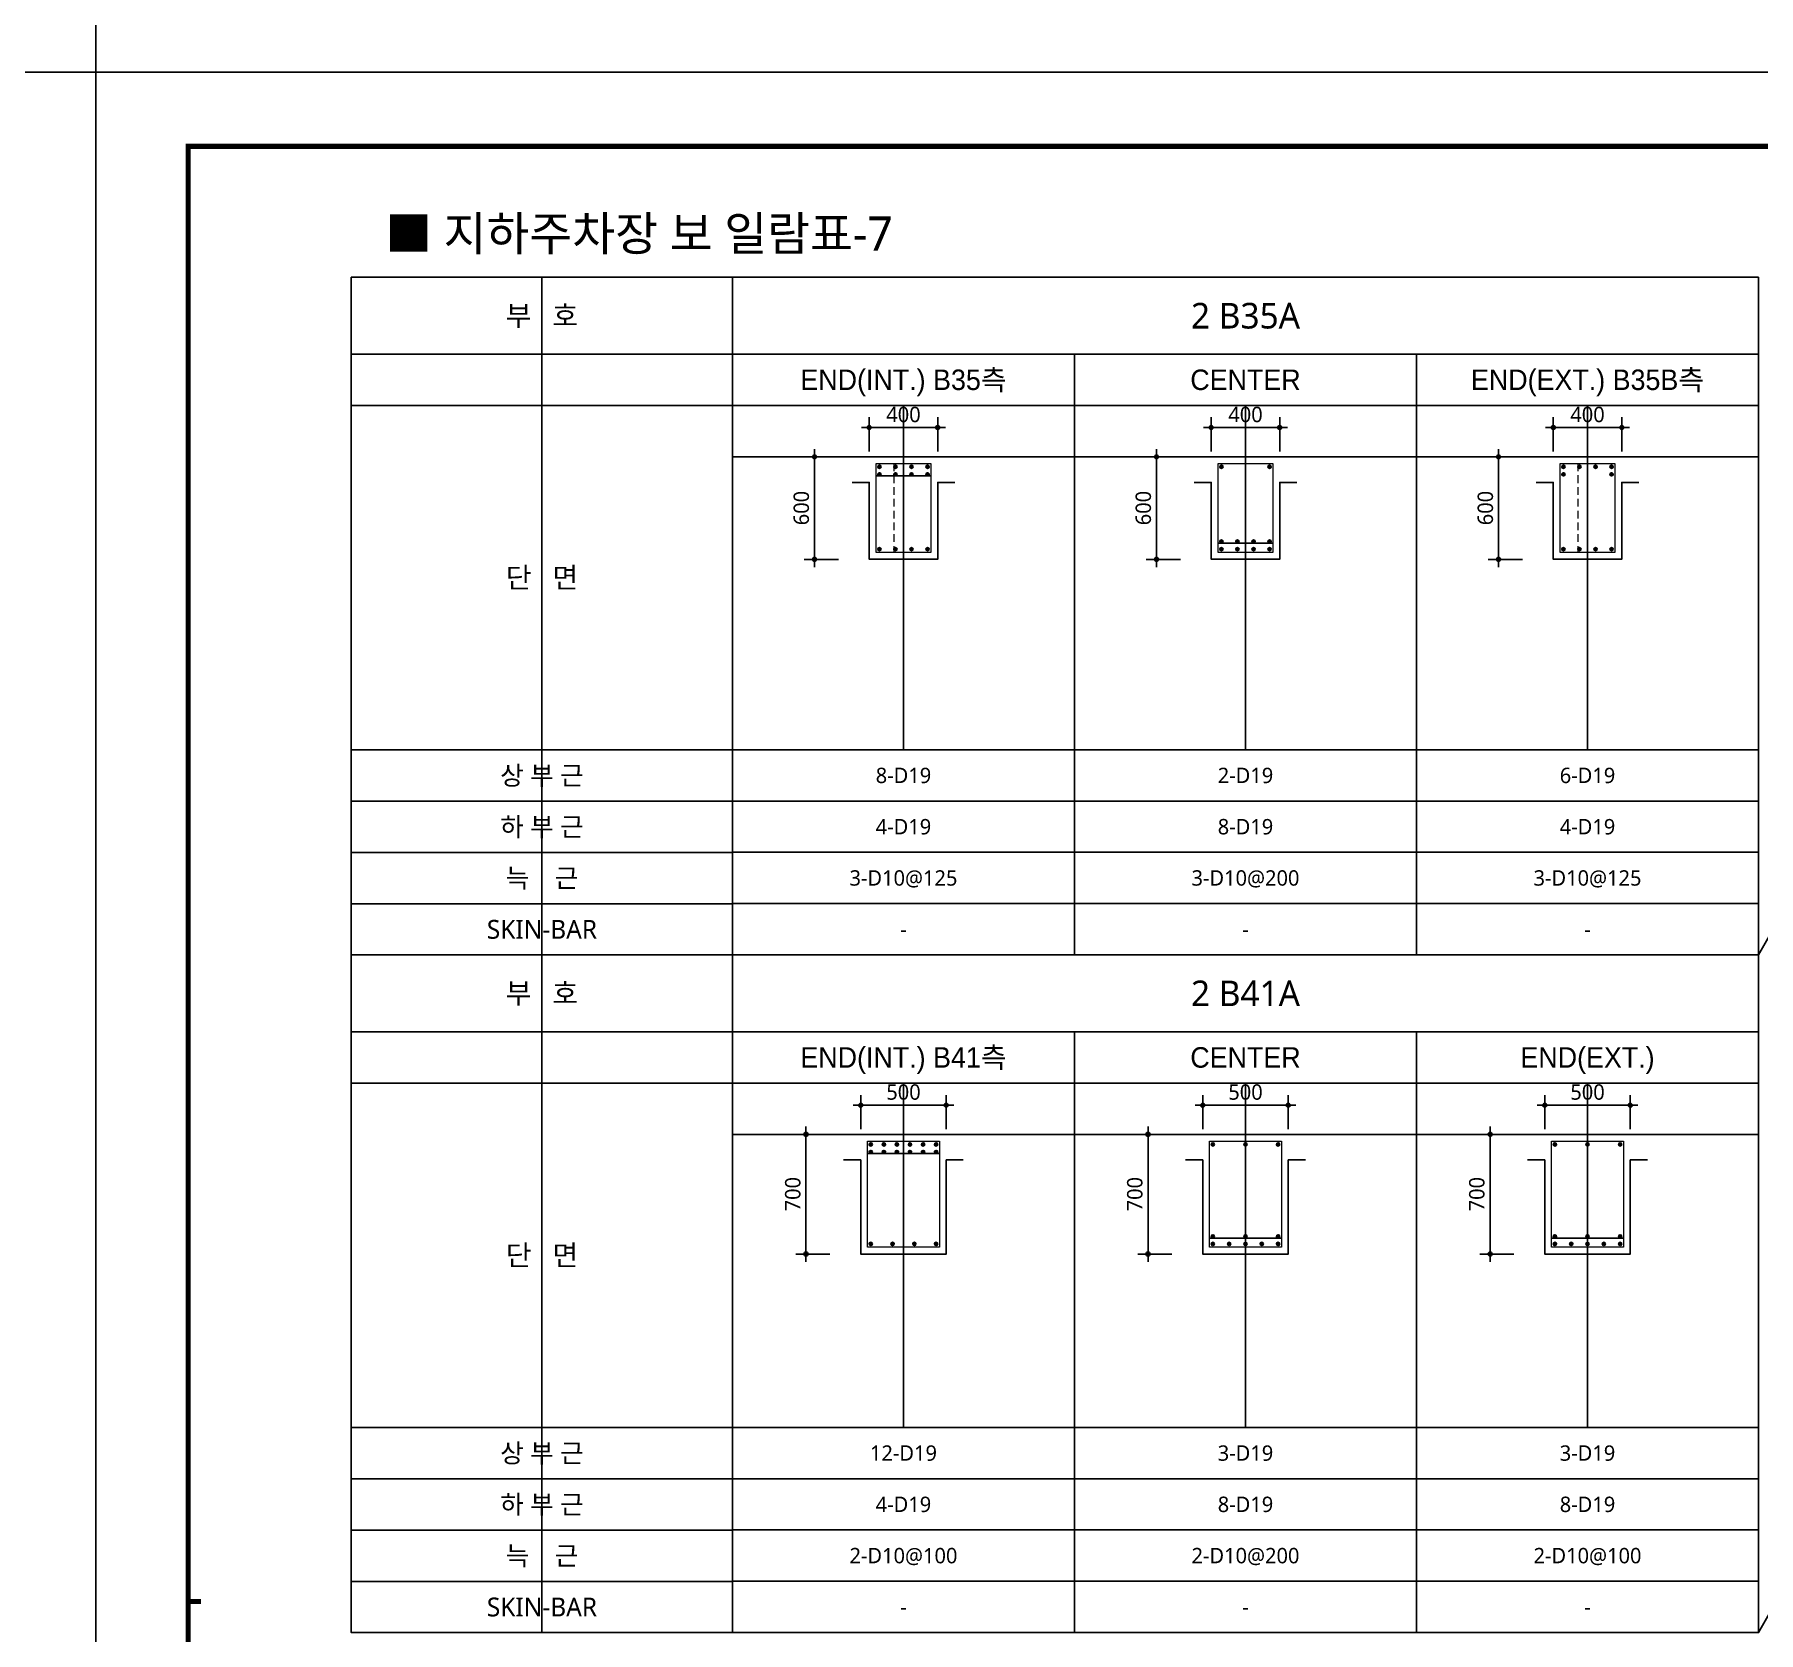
# Model space of a CAD drawing. Header units: millimetres. Extents: x 0 to 252030, y -124740 to 196020.
# Drawn here: x 50072 to 60153, y 133430 to 142780 of the extents above; entities that cross this region are included whole.
import ezdxf
from ezdxf.enums import TextEntityAlignment as Align

# ---------------------------------------------------------------- set-up
doc = ezdxf.new("R2010")
doc.units = ezdxf.units.MM
doc.header["$LTSCALE"] = 30
doc.linetypes.add('HID', pattern=[2.3, 1.5, -0.8])
doc.layers.get('DEFPOINTS').update_dxf_attribs({"color": 142})
for name, color, linetype in [('0-SEC1', 3, 'Continuous'), ('CON', 2, 'Continuous'), ('DIM', 7, 'Continuous'), ('ETC', 7, 'Continuous'), ('S-철근', 3, 'Continuous'), ('SHEET', 7, 'Continuous'), ('TEXT', 6, 'Continuous'), ('TXT', 3, 'Continuous'), ('XR-FORM_(도룡동)$0$Sheet', 7, 'Continuous')]:
    doc.layers.add(name, color=color, linetype=linetype)
doc.layers.add('Stirrup', color=1, linetype='Continuous', lineweight=0)
doc.layers.add('TieBar', color=7, linetype='HID', lineweight=0)
doc.styles.get("Standard").update_dxf_attribs({"font": 'malgun.ttf'})
doc.styles.add('돋움', font='Dotum.ttf')
doc.styles.add('맑은 고딕', font='malgun.ttf')
doc.dimstyles.new('30NDIM', dxfattribs={"dimscale": 50, "dimtxt": 3, "dimasz": 1.5, "dimexe": 2, "dimexo": 6, "dimgap": 1, "dimtad": 1, "dimdec": 0, "dimrnd": 0.25, "dimzin": 0, "dimdsep": 46, "dimtxsty": 'Standard', "dimblk": 'Z_DOT', "dimcen": 5, "dimclrd": 256, "dimclre": 256, "dimclrt": 3, "dimadec": 0, "dimazin": 0, "dimtm": 1e-09, "dimtfac": 1, "dimtdec": 0, "dimtix": 1, "dimtmove": 2, "dimatfit": 1, "dimldrblk": 'Z_DOT', "dimfxl": 1, "dimtolj": 1, "dimtzin": 0, "dimarcsym": 0})

# ---------------------------------------------------------------- blocks, each defined once
blk = doc.blocks.new('XR-FORM_(도룡동)$0$S')
at = {"layer": 'XR-FORM_(도룡동)$0$Sheet', "const_width": 100}
blk.add_lwpolyline([(1850, 57950), (82250, 57950), (82250, 1200), (1850, 1200)], close=True, dxfattribs=at)
at = {"layer": 'XR-FORM_(도룡동)$0$Sheet', "linetype": 'Continuous', "const_width": 100}
blk.add_lwpolyline([(2100, 29575), (1850, 29575)], dxfattribs=at)
blk = doc.blocks.new('XR-FORM_(도룡동)', base_point=(101.33, -56114.51))
at = {"layer": 'DEFPOINTS'}
blk.add_lwpolyline([(0, 0), (420, 0), (420, 297), (0, 297)], close=True, dxfattribs=at)
at = {"xscale": 0.005, "yscale": 0.005, "zscale": 0.005}
blk.add_blockref('XR-FORM_(도룡동)$0$S', (-0.25, 0), dxfattribs=at)
blk = doc.blocks.new('*U160')
at = {"layer": 'DEFPOINTS'}
for p, q in [((-1114, 5286), (-1114, 1321)), ((-2229, 4536), (0, 4536))]:
    blk.add_line(p, q, dxfattribs=at)
at = {"layer": 'SHEET'}
blk.add_line((-2229, 4836), (0, 4836), dxfattribs=at)
at = {"layer": 'SHEET', "color": 6}
for p, q in [((-2229, 2521), (0, 2521)), ((-2229, 2221), (0, 2221)), ((-2229, 1921), (0, 1921)), ((-2229, 1621), (0, 1621))]:
    blk.add_line(p, q, dxfattribs=at)
at = {"layer": 'SHEET'}
blk.add_lwpolyline([(0, 5286), (-2229, 5286), (-2229, 1321), (0, 1321)], close=True, dxfattribs=at)
at = {"layer": 'TXT', "style": '맑은 고딕'}
for s, height, p in [('부   호', 120, (-1114, 5061)), ('단   면', 120, (-1114, 3529)), ('상 부 근', 110, (-1114, 2371)), ('하 부 근', 110, (-1114, 2071)), ('늑    근', 110, (-1114, 1771)), ('SKIN-BAR', 110, (-1114, 1471))]:
    blk.add_text(s, height=height, dxfattribs=at).set_placement(p, align=Align.MIDDLE_CENTER)
blk = doc.blocks.new('4등분')
at = {"layer": 'DEFPOINTS'}
for p, q in [((1000, 3214), (1000, 1200)), ((3000, 3214), (3000, 1200)), ((5000, 3214), (5000, 1200)), ((0, 2914), (6000, 2914))]:
    blk.add_line(p, q, dxfattribs=at)
at = {"layer": 'SHEET'}
blk.add_line((0, 3514), (6000, 3514), dxfattribs=at)
at = {"layer": 'SHEET', "color": 6}
for p, q in [((2000, 3514), (2000, 0)), ((4000, 3514), (4000, 0)), ((0, 3214), (6000, 3214)), ((0, 1200), (6000, 1200)), ((0, 900), (6000, 900)), ((0, 600), (6000, 600)), ((0, 300), (6000, 300))]:
    blk.add_line(p, q, dxfattribs=at)
at = {"layer": 'SHEET'}
blk.add_lwpolyline([(6000, 3964), (0, 3964), (0, 0), (6000, 0)], close=True, dxfattribs=at)
blk = doc.blocks.new('Z_DOT')
at = {"layer": 'DIM', "color": 0}
for p, q in [((-1, 0), (1, 0)), ((0, -1), (0, 1))]:
    blk.add_line(p, q, dxfattribs=at)
for radius in [0.25, 0.125]:
    blk.add_circle((0, 0), radius, dxfattribs=at)
blk = doc.blocks.new('*D1077')
at = {"layer": 'DEFPOINTS', "color": 0, "transparency": 16777216}
for p in [(57353, 140480), (56953, 140159), (57353, 140159)]:
    blk.add_point(p, dxfattribs=at)
at = {"layer": 'DIM', "lineweight": -2, "transparency": 16777216}
for p, q in [((56953, 140339), (56953, 140540)), ((57353, 140339), (57353, 140540)), ((56998, 140480), (57308, 140480))]:
    blk.add_line(p, q, dxfattribs=at)
at = {"layer": 'DIM', "lineweight": -2, "transparency": 16777216, "xscale": 45, "yscale": 45, "zscale": 45, "rotation": 180}
blk.add_blockref('Z_DOT', (56953, 140480), dxfattribs=at)
at = {"layer": 'DIM', "lineweight": -2, "transparency": 16777216, "xscale": 45, "yscale": 45, "zscale": 45}
blk.add_blockref('Z_DOT', (57353, 140480), dxfattribs=at)
at = {"layer": 'DIM', "color": 3, "transparency": 16777216, "insert": (57153, 140556), "char_height": 90, "attachment_point": 5}
blk.add_mtext('\\A1;400', dxfattribs=at)
blk = doc.blocks.new('*D1078')
at = {"layer": 'DEFPOINTS', "color": 0, "transparency": 16777216}
for p in [(56633, 140309), (56953, 140309), (56953, 139709)]:
    blk.add_point(p, dxfattribs=at)
at = {"layer": 'DIM', "lineweight": -2, "transparency": 16777216}
for p, q in [((56773, 140309), (56573, 140309)), ((56633, 139754), (56633, 140264)), ((56773, 139709), (56573, 139709))]:
    blk.add_line(p, q, dxfattribs=at)
at = {"layer": 'DIM', "lineweight": -2, "transparency": 16777216, "xscale": 45, "yscale": 45, "zscale": 45}
for p, rotation in [((56633, 140309), 90), ((56633, 139709), 270)]:
    blk.add_blockref('Z_DOT', p, dxfattribs=dict(at, rotation=rotation))
at = {"layer": 'DIM', "color": 3, "transparency": 16777216, "insert": (56556, 140009), "char_height": 90, "attachment_point": 5, "rotation": 90}
blk.add_mtext('\\A1;600', dxfattribs=at)
blk = doc.blocks.new('*D1079')
at = {"layer": 'DEFPOINTS', "color": 0, "transparency": 16777216}
for p in [(55353, 140480), (54953, 140159), (55353, 140159)]:
    blk.add_point(p, dxfattribs=at)
at = {"layer": 'DIM', "lineweight": -2, "transparency": 16777216}
for p, q in [((54953, 140339), (54953, 140540)), ((55353, 140339), (55353, 140540)), ((54998, 140480), (55308, 140480))]:
    blk.add_line(p, q, dxfattribs=at)
at = {"layer": 'DIM', "lineweight": -2, "transparency": 16777216, "xscale": 45, "yscale": 45, "zscale": 45, "rotation": 180}
blk.add_blockref('Z_DOT', (54953, 140480), dxfattribs=at)
at = {"layer": 'DIM', "lineweight": -2, "transparency": 16777216, "xscale": 45, "yscale": 45, "zscale": 45}
blk.add_blockref('Z_DOT', (55353, 140480), dxfattribs=at)
at = {"layer": 'DIM', "color": 3, "transparency": 16777216, "insert": (55153, 140556), "char_height": 90, "attachment_point": 5}
blk.add_mtext('\\A1;400', dxfattribs=at)
blk = doc.blocks.new('*D1080')
at = {"layer": 'DEFPOINTS', "color": 0, "transparency": 16777216}
for p in [(54633, 140309), (54953, 140309), (54953, 139709)]:
    blk.add_point(p, dxfattribs=at)
at = {"layer": 'DIM', "lineweight": -2, "transparency": 16777216}
for p, q in [((54773, 140309), (54573, 140309)), ((54633, 139754), (54633, 140264)), ((54773, 139709), (54573, 139709))]:
    blk.add_line(p, q, dxfattribs=at)
at = {"layer": 'DIM', "lineweight": -2, "transparency": 16777216, "xscale": 45, "yscale": 45, "zscale": 45}
for p, rotation in [((54633, 140309), 90), ((54633, 139709), 270)]:
    blk.add_blockref('Z_DOT', p, dxfattribs=dict(at, rotation=rotation))
at = {"layer": 'DIM', "color": 3, "transparency": 16777216, "insert": (54556, 140009), "char_height": 90, "attachment_point": 5, "rotation": 90}
blk.add_mtext('\\A1;600', dxfattribs=at)
blk = doc.blocks.new('*D1081')
at = {"layer": 'DEFPOINTS', "color": 0, "transparency": 16777216}
for p in [(59353, 140480), (58953, 140159), (59353, 140159)]:
    blk.add_point(p, dxfattribs=at)
at = {"layer": 'DIM', "lineweight": -2, "transparency": 16777216}
for p, q in [((58953, 140339), (58953, 140540)), ((59353, 140339), (59353, 140540)), ((58998, 140480), (59308, 140480))]:
    blk.add_line(p, q, dxfattribs=at)
at = {"layer": 'DIM', "lineweight": -2, "transparency": 16777216, "xscale": 45, "yscale": 45, "zscale": 45, "rotation": 180}
blk.add_blockref('Z_DOT', (58953, 140480), dxfattribs=at)
at = {"layer": 'DIM', "lineweight": -2, "transparency": 16777216, "xscale": 45, "yscale": 45, "zscale": 45}
blk.add_blockref('Z_DOT', (59353, 140480), dxfattribs=at)
at = {"layer": 'DIM', "color": 3, "transparency": 16777216, "insert": (59153, 140556), "char_height": 90, "attachment_point": 5}
blk.add_mtext('\\A1;400', dxfattribs=at)
blk = doc.blocks.new('*D1082')
at = {"layer": 'DEFPOINTS', "color": 0, "transparency": 16777216}
for p in [(58633, 140309), (58953, 140309), (58953, 139709)]:
    blk.add_point(p, dxfattribs=at)
at = {"layer": 'DIM', "lineweight": -2, "transparency": 16777216}
for p, q in [((58773, 140309), (58573, 140309)), ((58633, 139754), (58633, 140264)), ((58773, 139709), (58573, 139709))]:
    blk.add_line(p, q, dxfattribs=at)
at = {"layer": 'DIM', "lineweight": -2, "transparency": 16777216, "xscale": 45, "yscale": 45, "zscale": 45}
for p, rotation in [((58633, 140309), 90), ((58633, 139709), 270)]:
    blk.add_blockref('Z_DOT', p, dxfattribs=dict(at, rotation=rotation))
at = {"layer": 'DIM', "color": 3, "transparency": 16777216, "insert": (58556, 140009), "char_height": 90, "attachment_point": 5, "rotation": 90}
blk.add_mtext('\\A1;600', dxfattribs=at)
blk = doc.blocks.new('*D1085')
at = {"layer": 'DEFPOINTS', "color": 0, "transparency": 16777216}
for p in [(55403, 136515), (54903, 136195), (55403, 136195)]:
    blk.add_point(p, dxfattribs=at)
at = {"layer": 'DIM', "lineweight": -2, "transparency": 16777216}
for p, q in [((54903, 136375), (54903, 136575)), ((54948, 136515), (55358, 136515)), ((55403, 136375), (55403, 136575))]:
    blk.add_line(p, q, dxfattribs=at)
at = {"layer": 'DIM', "lineweight": -2, "transparency": 16777216, "xscale": 45, "yscale": 45, "zscale": 45, "rotation": 180}
blk.add_blockref('Z_DOT', (54903, 136515), dxfattribs=at)
at = {"layer": 'DIM', "lineweight": -2, "transparency": 16777216, "xscale": 45, "yscale": 45, "zscale": 45}
blk.add_blockref('Z_DOT', (55403, 136515), dxfattribs=at)
at = {"layer": 'DIM', "color": 3, "transparency": 16777216, "insert": (55153, 136592), "char_height": 90, "attachment_point": 5}
blk.add_mtext('\\A1;500', dxfattribs=at)
blk = doc.blocks.new('*D1086')
at = {"layer": 'DEFPOINTS', "color": 0, "transparency": 16777216}
for p in [(54583, 136345), (54903, 136345), (54903, 135645)]:
    blk.add_point(p, dxfattribs=at)
at = {"layer": 'DIM', "lineweight": -2, "transparency": 16777216}
for p, q in [((54723, 136345), (54523, 136345)), ((54583, 135690), (54583, 136300)), ((54723, 135645), (54523, 135645))]:
    blk.add_line(p, q, dxfattribs=at)
at = {"layer": 'DIM', "lineweight": -2, "transparency": 16777216, "xscale": 45, "yscale": 45, "zscale": 45}
for p, rotation in [((54583, 136345), 90), ((54583, 135645), 270)]:
    blk.add_blockref('Z_DOT', p, dxfattribs=dict(at, rotation=rotation))
at = {"layer": 'DIM', "color": 3, "transparency": 16777216, "insert": (54506, 135995), "char_height": 90, "attachment_point": 5, "rotation": 90}
blk.add_mtext('\\A1;700', dxfattribs=at)
blk = doc.blocks.new('*D1087')
at = {"layer": 'DEFPOINTS', "color": 0, "transparency": 16777216}
for p in [(57403, 136515), (56903, 136195), (57403, 136195)]:
    blk.add_point(p, dxfattribs=at)
at = {"layer": 'DIM', "lineweight": -2, "transparency": 16777216}
for p, q in [((56903, 136375), (56903, 136575)), ((56948, 136515), (57358, 136515)), ((57403, 136375), (57403, 136575))]:
    blk.add_line(p, q, dxfattribs=at)
at = {"layer": 'DIM', "lineweight": -2, "transparency": 16777216, "xscale": 45, "yscale": 45, "zscale": 45, "rotation": 180}
blk.add_blockref('Z_DOT', (56903, 136515), dxfattribs=at)
at = {"layer": 'DIM', "lineweight": -2, "transparency": 16777216, "xscale": 45, "yscale": 45, "zscale": 45}
blk.add_blockref('Z_DOT', (57403, 136515), dxfattribs=at)
at = {"layer": 'DIM', "color": 3, "transparency": 16777216, "insert": (57153, 136592), "char_height": 90, "attachment_point": 5}
blk.add_mtext('\\A1;500', dxfattribs=at)
blk = doc.blocks.new('*D1088')
at = {"layer": 'DEFPOINTS', "color": 0, "transparency": 16777216}
for p in [(56583, 136345), (56903, 136345), (56903, 135645)]:
    blk.add_point(p, dxfattribs=at)
at = {"layer": 'DIM', "lineweight": -2, "transparency": 16777216}
for p, q in [((56723, 136345), (56523, 136345)), ((56583, 135690), (56583, 136300)), ((56723, 135645), (56523, 135645))]:
    blk.add_line(p, q, dxfattribs=at)
at = {"layer": 'DIM', "lineweight": -2, "transparency": 16777216, "xscale": 45, "yscale": 45, "zscale": 45}
for p, rotation in [((56583, 136345), 90), ((56583, 135645), 270)]:
    blk.add_blockref('Z_DOT', p, dxfattribs=dict(at, rotation=rotation))
at = {"layer": 'DIM', "color": 3, "transparency": 16777216, "insert": (56506, 135995), "char_height": 90, "attachment_point": 5, "rotation": 90}
blk.add_mtext('\\A1;700', dxfattribs=at)
blk = doc.blocks.new('*D1089')
at = {"layer": 'DEFPOINTS', "color": 0, "transparency": 16777216}
for p in [(59403, 136515), (58903, 136195), (59403, 136195)]:
    blk.add_point(p, dxfattribs=at)
at = {"layer": 'DIM', "lineweight": -2, "transparency": 16777216}
for p, q in [((58903, 136375), (58903, 136575)), ((58948, 136515), (59358, 136515)), ((59403, 136375), (59403, 136575))]:
    blk.add_line(p, q, dxfattribs=at)
at = {"layer": 'DIM', "lineweight": -2, "transparency": 16777216, "xscale": 45, "yscale": 45, "zscale": 45, "rotation": 180}
blk.add_blockref('Z_DOT', (58903, 136515), dxfattribs=at)
at = {"layer": 'DIM', "lineweight": -2, "transparency": 16777216, "xscale": 45, "yscale": 45, "zscale": 45}
blk.add_blockref('Z_DOT', (59403, 136515), dxfattribs=at)
at = {"layer": 'DIM', "color": 3, "transparency": 16777216, "insert": (59153, 136592), "char_height": 90, "attachment_point": 5}
blk.add_mtext('\\A1;500', dxfattribs=at)
blk = doc.blocks.new('*D1090')
at = {"layer": 'DEFPOINTS', "color": 0, "transparency": 16777216}
for p in [(58583, 136345), (58903, 136345), (58903, 135645)]:
    blk.add_point(p, dxfattribs=at)
at = {"layer": 'DIM', "lineweight": -2, "transparency": 16777216}
for p, q in [((58723, 136345), (58523, 136345)), ((58583, 135690), (58583, 136300)), ((58723, 135645), (58523, 135645))]:
    blk.add_line(p, q, dxfattribs=at)
at = {"layer": 'DIM', "lineweight": -2, "transparency": 16777216, "xscale": 45, "yscale": 45, "zscale": 45}
for p, rotation in [((58583, 136345), 90), ((58583, 135645), 270)]:
    blk.add_blockref('Z_DOT', p, dxfattribs=dict(at, rotation=rotation))
at = {"layer": 'DIM', "color": 3, "transparency": 16777216, "insert": (58506, 135995), "char_height": 90, "attachment_point": 5, "rotation": 90}
blk.add_mtext('\\A1;700', dxfattribs=at)

msp = doc.modelspace()

# ---------------------------------------------------------------- hatches: boundary and pattern name
at = {"layer": 'S-철근'}
h = msp.add_hatch(color=256, dxfattribs=at)
edge = h.paths.add_edge_path()
edge.add_arc((55012.08013, 140250.41992), 9.55, 0, 180)
edge.add_arc((55012.08013, 140250.41992), 9.55, 180, 360)
h = msp.add_hatch(color=256, dxfattribs=at)
edge = h.paths.add_edge_path()
edge.add_arc((55106.0268, 140250.41992), 9.55, 0, 180)
edge.add_arc((55106.0268, 140250.41992), 9.55, 180, 360)
h = msp.add_hatch(color=256, dxfattribs=at)
edge = h.paths.add_edge_path()
edge.add_arc((55199.97347, 140250.41992), 9.55, 0, 180)
edge.add_arc((55199.97347, 140250.41992), 9.55, 180, 360)
h = msp.add_hatch(color=256, dxfattribs=at)
edge = h.paths.add_edge_path()
edge.add_arc((55293.92013, 140250.41992), 9.55, 0, 180)
edge.add_arc((55293.92013, 140250.41992), 9.55, 180, 360)
h = msp.add_hatch(color=256, dxfattribs=at)
edge = h.paths.add_edge_path()
edge.add_arc((57012.08013, 140250.41992), 9.55, 0, 180)
edge.add_arc((57012.08013, 140250.41992), 9.55, 180, 360)
h = msp.add_hatch(color=256, dxfattribs=at)
edge = h.paths.add_edge_path()
edge.add_arc((57293.92013, 140250.41992), 9.55, 0, 180)
edge.add_arc((57293.92013, 140250.41992), 9.55, 180, 360)
h = msp.add_hatch(color=256, dxfattribs=at)
edge = h.paths.add_edge_path()
edge.add_arc((59012.08013, 140250.41992), 9.55, 0, 180)
edge.add_arc((59012.08013, 140250.41992), 9.55, 180, 360)
h = msp.add_hatch(color=256, dxfattribs=at)
edge = h.paths.add_edge_path()
edge.add_arc((59106.0268, 140250.41992), 9.55, 0, 180)
edge.add_arc((59106.0268, 140250.41992), 9.55, 180, 360)
h = msp.add_hatch(color=256, dxfattribs=at)
edge = h.paths.add_edge_path()
edge.add_arc((59199.97347, 140250.41992), 9.55, 0, 180)
edge.add_arc((59199.97347, 140250.41992), 9.55, 180, 360)
h = msp.add_hatch(color=256, dxfattribs=at)
edge = h.paths.add_edge_path()
edge.add_arc((59293.92013, 140250.41992), 9.55, 0, 180)
edge.add_arc((59293.92013, 140250.41992), 9.55, 180, 360)
h = msp.add_hatch(color=256, dxfattribs=at)
edge = h.paths.add_edge_path()
edge.add_arc((55012.08013, 140206.31992), 9.55, 0, 180)
edge.add_arc((55012.08013, 140206.31992), 9.55, 180, 360)
h = msp.add_hatch(color=256, dxfattribs=at)
edge = h.paths.add_edge_path()
edge.add_arc((55106.0268, 140206.31992), 9.55, 0, 180)
edge.add_arc((55106.0268, 140206.31992), 9.55, 180, 360)
h = msp.add_hatch(color=256, dxfattribs=at)
edge = h.paths.add_edge_path()
edge.add_arc((55199.97347, 140206.31992), 9.55, 0, 180)
edge.add_arc((55199.97347, 140206.31992), 9.55, 180, 360)
h = msp.add_hatch(color=256, dxfattribs=at)
edge = h.paths.add_edge_path()
edge.add_arc((55293.92013, 140206.31992), 9.55, 0, 180)
edge.add_arc((55293.92013, 140206.31992), 9.55, 180, 360)
h = msp.add_hatch(color=256, dxfattribs=at)
edge = h.paths.add_edge_path()
edge.add_arc((59012.08013, 140206.31992), 9.55, 0, 180)
edge.add_arc((59012.08013, 140206.31992), 9.55, 180, 360)
h = msp.add_hatch(color=256, dxfattribs=at)
edge = h.paths.add_edge_path()
edge.add_arc((59293.92013, 140206.31992), 9.55, 0, 180)
edge.add_arc((59293.92013, 140206.31992), 9.55, 180, 360)
h = msp.add_hatch(color=256, dxfattribs=at)
edge = h.paths.add_edge_path()
edge.add_arc((55012.08013, 139768.57992), 9.55, 0, 180)
edge.add_arc((55012.08013, 139768.57992), 9.55, 180, 360)
h = msp.add_hatch(color=256, dxfattribs=at)
edge = h.paths.add_edge_path()
edge.add_arc((55106.0268, 139768.57992), 9.55, 0, 180)
edge.add_arc((55106.0268, 139768.57992), 9.55, 180, 360)
h = msp.add_hatch(color=256, dxfattribs=at)
edge = h.paths.add_edge_path()
edge.add_arc((55199.97347, 139768.57992), 9.55, 0, 180)
edge.add_arc((55199.97347, 139768.57992), 9.55, 180, 360)
h = msp.add_hatch(color=256, dxfattribs=at)
edge = h.paths.add_edge_path()
edge.add_arc((55293.92013, 139768.57992), 9.55, 0, 180)
edge.add_arc((55293.92013, 139768.57992), 9.55, 180, 360)
h = msp.add_hatch(color=256, dxfattribs=at)
edge = h.paths.add_edge_path()
edge.add_arc((57012.08013, 139812.67992), 9.55, 0, 180)
edge.add_arc((57012.08013, 139812.67992), 9.55, 180, 360)
h = msp.add_hatch(color=256, dxfattribs=at)
edge = h.paths.add_edge_path()
edge.add_arc((57012.08013, 139768.57992), 9.55, 0, 180)
edge.add_arc((57012.08013, 139768.57992), 9.55, 180, 360)
h = msp.add_hatch(color=256, dxfattribs=at)
edge = h.paths.add_edge_path()
edge.add_arc((57106.0268, 139812.67992), 9.55, 0, 180)
edge.add_arc((57106.0268, 139812.67992), 9.55, 180, 360)
h = msp.add_hatch(color=256, dxfattribs=at)
edge = h.paths.add_edge_path()
edge.add_arc((57106.0268, 139768.57992), 9.55, 0, 180)
edge.add_arc((57106.0268, 139768.57992), 9.55, 180, 360)
h = msp.add_hatch(color=256, dxfattribs=at)
edge = h.paths.add_edge_path()
edge.add_arc((57199.97347, 139812.67992), 9.55, 0, 180)
edge.add_arc((57199.97347, 139812.67992), 9.55, 180, 360)
h = msp.add_hatch(color=256, dxfattribs=at)
edge = h.paths.add_edge_path()
edge.add_arc((57199.97347, 139768.57992), 9.55, 0, 180)
edge.add_arc((57199.97347, 139768.57992), 9.55, 180, 360)
h = msp.add_hatch(color=256, dxfattribs=at)
edge = h.paths.add_edge_path()
edge.add_arc((57293.92013, 139812.67992), 9.55, 0, 180)
edge.add_arc((57293.92013, 139812.67992), 9.55, 180, 360)
h = msp.add_hatch(color=256, dxfattribs=at)
edge = h.paths.add_edge_path()
edge.add_arc((57293.92013, 139768.57992), 9.55, 0, 180)
edge.add_arc((57293.92013, 139768.57992), 9.55, 180, 360)
h = msp.add_hatch(color=256, dxfattribs=at)
edge = h.paths.add_edge_path()
edge.add_arc((59012.08013, 139768.57992), 9.55, 0, 180)
edge.add_arc((59012.08013, 139768.57992), 9.55, 180, 360)
h = msp.add_hatch(color=256, dxfattribs=at)
edge = h.paths.add_edge_path()
edge.add_arc((59106.0268, 139768.57992), 9.55, 0, 180)
edge.add_arc((59106.0268, 139768.57992), 9.55, 180, 360)
h = msp.add_hatch(color=256, dxfattribs=at)
edge = h.paths.add_edge_path()
edge.add_arc((59199.97347, 139768.57992), 9.55, 0, 180)
edge.add_arc((59199.97347, 139768.57992), 9.55, 180, 360)
h = msp.add_hatch(color=256, dxfattribs=at)
edge = h.paths.add_edge_path()
edge.add_arc((59293.92013, 139768.57992), 9.55, 0, 180)
edge.add_arc((59293.92013, 139768.57992), 9.55, 180, 360)
h = msp.add_hatch(color=256, dxfattribs=at)
edge = h.paths.add_edge_path()
edge.add_arc((54962.08013, 136285.91992), 9.55, 0, 180)
edge.add_arc((54962.08013, 136285.91992), 9.55, 180, 360)
h = msp.add_hatch(color=256, dxfattribs=at)
edge = h.paths.add_edge_path()
edge.add_arc((54962.08013, 136241.81992), 9.55, 0, 180)
edge.add_arc((54962.08013, 136241.81992), 9.55, 180, 360)
h = msp.add_hatch(color=256, dxfattribs=at)
edge = h.paths.add_edge_path()
edge.add_arc((55038.44813, 136285.91992), 9.55, 0, 180)
edge.add_arc((55038.44813, 136285.91992), 9.55, 180, 360)
h = msp.add_hatch(color=256, dxfattribs=at)
edge = h.paths.add_edge_path()
edge.add_arc((55038.44813, 136241.81992), 9.55, 0, 180)
edge.add_arc((55038.44813, 136241.81992), 9.55, 180, 360)
h = msp.add_hatch(color=256, dxfattribs=at)
edge = h.paths.add_edge_path()
edge.add_arc((55114.81613, 136285.91992), 9.55, 0, 180)
edge.add_arc((55114.81613, 136285.91992), 9.55, 180, 360)
h = msp.add_hatch(color=256, dxfattribs=at)
edge = h.paths.add_edge_path()
edge.add_arc((55114.81613, 136241.81992), 9.55, 0, 180)
edge.add_arc((55114.81613, 136241.81992), 9.55, 180, 360)
h = msp.add_hatch(color=256, dxfattribs=at)
edge = h.paths.add_edge_path()
edge.add_arc((55191.18413, 136285.91992), 9.55, 0, 180)
edge.add_arc((55191.18413, 136285.91992), 9.55, 180, 360)
h = msp.add_hatch(color=256, dxfattribs=at)
edge = h.paths.add_edge_path()
edge.add_arc((55191.18413, 136241.81992), 9.55, 0, 180)
edge.add_arc((55191.18413, 136241.81992), 9.55, 180, 360)
h = msp.add_hatch(color=256, dxfattribs=at)
edge = h.paths.add_edge_path()
edge.add_arc((55267.55213, 136285.91992), 9.55, 0, 180)
edge.add_arc((55267.55213, 136285.91992), 9.55, 180, 360)
h = msp.add_hatch(color=256, dxfattribs=at)
edge = h.paths.add_edge_path()
edge.add_arc((55267.55213, 136241.81992), 9.55, 0, 180)
edge.add_arc((55267.55213, 136241.81992), 9.55, 180, 360)
h = msp.add_hatch(color=256, dxfattribs=at)
edge = h.paths.add_edge_path()
edge.add_arc((55343.92013, 136285.91992), 9.55, 0, 180)
edge.add_arc((55343.92013, 136285.91992), 9.55, 180, 360)
h = msp.add_hatch(color=256, dxfattribs=at)
edge = h.paths.add_edge_path()
edge.add_arc((55343.92013, 136241.81992), 9.55, 0, 180)
edge.add_arc((55343.92013, 136241.81992), 9.55, 180, 360)
h = msp.add_hatch(color=256, dxfattribs=at)
edge = h.paths.add_edge_path()
edge.add_arc((56962.08013, 136285.91992), 9.55, 0, 180)
edge.add_arc((56962.08013, 136285.91992), 9.55, 180, 360)
h = msp.add_hatch(color=256, dxfattribs=at)
edge = h.paths.add_edge_path()
edge.add_arc((57153.00013, 136285.91992), 9.55, 0, 180)
edge.add_arc((57153.00013, 136285.91992), 9.55, 180, 360)
h = msp.add_hatch(color=256, dxfattribs=at)
edge = h.paths.add_edge_path()
edge.add_arc((57343.92013, 136285.91992), 9.55, 0, 180)
edge.add_arc((57343.92013, 136285.91992), 9.55, 180, 360)
h = msp.add_hatch(color=256, dxfattribs=at)
edge = h.paths.add_edge_path()
edge.add_arc((58962.08013, 136285.91992), 9.55, 0, 180)
edge.add_arc((58962.08013, 136285.91992), 9.55, 180, 360)
h = msp.add_hatch(color=256, dxfattribs=at)
edge = h.paths.add_edge_path()
edge.add_arc((59153.00013, 136285.91992), 9.55, 0, 180)
edge.add_arc((59153.00013, 136285.91992), 9.55, 180, 360)
h = msp.add_hatch(color=256, dxfattribs=at)
edge = h.paths.add_edge_path()
edge.add_arc((59343.92013, 136285.91992), 9.55, 0, 180)
edge.add_arc((59343.92013, 136285.91992), 9.55, 180, 360)
h = msp.add_hatch(color=256, dxfattribs=at)
edge = h.paths.add_edge_path()
edge.add_arc((54962.08013, 135704.07992), 9.55, 0, 180)
edge.add_arc((54962.08013, 135704.07992), 9.55, 180, 360)
h = msp.add_hatch(color=256, dxfattribs=at)
edge = h.paths.add_edge_path()
edge.add_arc((55089.36013, 135704.07992), 9.55, 0, 180)
edge.add_arc((55089.36013, 135704.07992), 9.55, 180, 360)
h = msp.add_hatch(color=256, dxfattribs=at)
edge = h.paths.add_edge_path()
edge.add_arc((55216.64013, 135704.07992), 9.55, 0, 180)
edge.add_arc((55216.64013, 135704.07992), 9.55, 180, 360)
h = msp.add_hatch(color=256, dxfattribs=at)
edge = h.paths.add_edge_path()
edge.add_arc((55343.92013, 135704.07992), 9.55, 0, 180)
edge.add_arc((55343.92013, 135704.07992), 9.55, 180, 360)
h = msp.add_hatch(color=256, dxfattribs=at)
edge = h.paths.add_edge_path()
edge.add_arc((56962.08013, 135748.17992), 9.55, 0, 180)
edge.add_arc((56962.08013, 135748.17992), 9.55, 180, 360)
h = msp.add_hatch(color=256, dxfattribs=at)
edge = h.paths.add_edge_path()
edge.add_arc((56962.08013, 135704.07992), 9.55, 0, 180)
edge.add_arc((56962.08013, 135704.07992), 9.55, 180, 360)
h = msp.add_hatch(color=256, dxfattribs=at)
edge = h.paths.add_edge_path()
edge.add_arc((57057.54013, 135704.07992), 9.55, 0, 180)
edge.add_arc((57057.54013, 135704.07992), 9.55, 180, 360)
h = msp.add_hatch(color=256, dxfattribs=at)
edge = h.paths.add_edge_path()
edge.add_arc((57153.00013, 135748.17992), 9.55, 0, 180)
edge.add_arc((57153.00013, 135748.17992), 9.55, 180, 360)
h = msp.add_hatch(color=256, dxfattribs=at)
edge = h.paths.add_edge_path()
edge.add_arc((57153.00013, 135704.07992), 9.55, 0, 180)
edge.add_arc((57153.00013, 135704.07992), 9.55, 180, 360)
h = msp.add_hatch(color=256, dxfattribs=at)
edge = h.paths.add_edge_path()
edge.add_arc((57248.46013, 135704.07992), 9.55, 0, 180)
edge.add_arc((57248.46013, 135704.07992), 9.55, 180, 360)
h = msp.add_hatch(color=256, dxfattribs=at)
edge = h.paths.add_edge_path()
edge.add_arc((57343.92013, 135748.17992), 9.55, 0, 180)
edge.add_arc((57343.92013, 135748.17992), 9.55, 180, 360)
h = msp.add_hatch(color=256, dxfattribs=at)
edge = h.paths.add_edge_path()
edge.add_arc((57343.92013, 135704.07992), 9.55, 0, 180)
edge.add_arc((57343.92013, 135704.07992), 9.55, 180, 360)
h = msp.add_hatch(color=256, dxfattribs=at)
edge = h.paths.add_edge_path()
edge.add_arc((58962.08013, 135748.17992), 9.55, 0, 180)
edge.add_arc((58962.08013, 135748.17992), 9.55, 180, 360)
h = msp.add_hatch(color=256, dxfattribs=at)
edge = h.paths.add_edge_path()
edge.add_arc((58962.08013, 135704.07992), 9.55, 0, 180)
edge.add_arc((58962.08013, 135704.07992), 9.55, 180, 360)
h = msp.add_hatch(color=256, dxfattribs=at)
edge = h.paths.add_edge_path()
edge.add_arc((59057.54013, 135704.07992), 9.55, 0, 180)
edge.add_arc((59057.54013, 135704.07992), 9.55, 180, 360)
h = msp.add_hatch(color=256, dxfattribs=at)
edge = h.paths.add_edge_path()
edge.add_arc((59153.00013, 135748.17992), 9.55, 0, 180)
edge.add_arc((59153.00013, 135748.17992), 9.55, 180, 360)
h = msp.add_hatch(color=256, dxfattribs=at)
edge = h.paths.add_edge_path()
edge.add_arc((59153.00013, 135704.07992), 9.55, 0, 180)
edge.add_arc((59153.00013, 135704.07992), 9.55, 180, 360)
h = msp.add_hatch(color=256, dxfattribs=at)
edge = h.paths.add_edge_path()
edge.add_arc((59248.46013, 135704.07992), 9.55, 0, 180)
edge.add_arc((59248.46013, 135704.07992), 9.55, 180, 360)
h = msp.add_hatch(color=256, dxfattribs=at)
edge = h.paths.add_edge_path()
edge.add_arc((59343.92013, 135748.17992), 9.55, 0, 180)
edge.add_arc((59343.92013, 135748.17992), 9.55, 180, 360)
h = msp.add_hatch(color=256, dxfattribs=at)
edge = h.paths.add_edge_path()
edge.add_arc((59343.92013, 135704.07992), 9.55, 0, 180)
edge.add_arc((59343.92013, 135704.07992), 9.55, 180, 360)

# ---------------------------------------------------------------- linework, layer by layer
at = {"layer": 'CON', "color": 8}
for p, q in [((54853.00013, 140309.49992), (55453.00013, 140309.49992)), ((56853.00013, 140309.49992), (57453.00013, 140309.49992)), ((58853.00013, 140309.49992), (59453.00013, 140309.49992)), ((54803.00013, 136344.99992), (55503.00013, 136344.99992)), ((56803.00013, 136344.99992), (57503.00013, 136344.99992)), ((58803.00013, 136344.99992), (59503.00013, 136344.99992))]:
    msp.add_line(p, q, dxfattribs=at)
for points in [[(55453.00013, 140159.49992), (55353.00013, 140159.49992), (55353.00013, 139709.49992), (54953.00013, 139709.49992), (54953.00013, 140159.49992), (54853.00013, 140159.49992)], [(57453.00013, 140159.49992), (57353.00013, 140159.49992), (57353.00013, 139709.49992), (56953.00013, 139709.49992), (56953.00013, 140159.49992), (56853.00013, 140159.49992)], [(59453.00013, 140159.49992), (59353.00013, 140159.49992), (59353.00013, 139709.49992), (58953.00013, 139709.49992), (58953.00013, 140159.49992), (58853.00013, 140159.49992)], [(55503.00013, 136194.99992), (55403.00013, 136194.99992), (55403.00013, 135644.99992), (54903.00013, 135644.99992), (54903.00013, 136194.99992), (54803.00013, 136194.99992)], [(57503.00013, 136194.99992), (57403.00013, 136194.99992), (57403.00013, 135644.99992), (56903.00013, 135644.99992), (56903.00013, 136194.99992), (56803.00013, 136194.99992)], [(59503.00013, 136194.99992), (59403.00013, 136194.99992), (59403.00013, 135644.99992), (58903.00013, 135644.99992), (58903.00013, 136194.99992), (58803.00013, 136194.99992)]]:
    msp.add_lwpolyline(points, dxfattribs=at)
at = {"layer": 'ETC', "color": 8}
for p, q in [((54993.00013, 140196.76992), (55313.00013, 140196.76992)), ((56993.00013, 139803.12992), (57313.00013, 139803.12992)), ((54943.00013, 136232.26992), (55363.00013, 136232.26992)), ((56943.00013, 135738.62992), (57363.00013, 135738.62992)), ((58943.00013, 135738.62992), (59363.00013, 135738.62992))]:
    msp.add_line(p, q, dxfattribs=at)
at = {"layer": 'S-철근'}
for centre in [(55012.08013, 140250.41992), (55106.0268, 140250.41992), (55199.97347, 140250.41992), (55293.92013, 140250.41992), (57012.08013, 140250.41992), (57293.92013, 140250.41992), (59012.08013, 140250.41992), (59106.0268, 140250.41992), (59199.97347, 140250.41992), (59293.92013, 140250.41992), (55012.08013, 140206.31992), (55106.0268, 140206.31992), (55199.97347, 140206.31992), (55293.92013, 140206.31992), (59012.08013, 140206.31992), (59293.92013, 140206.31992), (55012.08013, 139768.57992), (55106.0268, 139768.57992), (55199.97347, 139768.57992), (55293.92013, 139768.57992), (57012.08013, 139812.67992), (57012.08013, 139768.57992), (57106.0268, 139812.67992), (57106.0268, 139768.57992), (57199.97347, 139812.67992), (57199.97347, 139768.57992), (57293.92013, 139812.67992), (57293.92013, 139768.57992), (59012.08013, 139768.57992), (59106.0268, 139768.57992), (59199.97347, 139768.57992), (59293.92013, 139768.57992), (54962.08013, 136285.91992), (54962.08013, 136241.81992), (55038.44813, 136285.91992), (55038.44813, 136241.81992), (55114.81613, 136285.91992), (55114.81613, 136241.81992), (55191.18413, 136285.91992), (55191.18413, 136241.81992), (55267.55213, 136285.91992), (55267.55213, 136241.81992), (55343.92013, 136285.91992), (55343.92013, 136241.81992), (56962.08013, 136285.91992), (57153.00013, 136285.91992), (57343.92013, 136285.91992), (58962.08013, 136285.91992), (59153.00013, 136285.91992), (59343.92013, 136285.91992), (54962.08013, 135704.07992), (55089.36013, 135704.07992), (55216.64013, 135704.07992), (55343.92013, 135704.07992), (56962.08013, 135748.17992), (56962.08013, 135704.07992), (57057.54013, 135704.07992), (57153.00013, 135748.17992), (57153.00013, 135704.07992), (57248.46013, 135704.07992), (57343.92013, 135748.17992), (57343.92013, 135704.07992), (58962.08013, 135748.17992), (58962.08013, 135704.07992), (59057.54013, 135704.07992), (59153.00013, 135748.17992), (59153.00013, 135704.07992), (59248.46013, 135704.07992), (59343.92013, 135748.17992), (59343.92013, 135704.07992)]:
    msp.add_circle(centre, 9.55, dxfattribs=at)
at = {"layer": 'SHEET'}
for p, q in [((62153.00013, 140909.49992), (60153.00013, 137394.99992)), ((62153.00013, 136944.99992), (60153.00013, 133430.49992))]:
    msp.add_line(p, q, dxfattribs=at)
at = {"layer": 'Stirrup', "color": 3}
for points in [[(54993.00013, 139749.49992), (54993.00013, 140269.49992), (55313.00013, 140269.49992), (55313.00013, 139749.49992), (54993.00013, 139749.49992)], [(56993.00013, 139749.49992), (56993.00013, 140269.49992), (57313.00013, 140269.49992), (57313.00013, 139749.49992), (56993.00013, 139749.49992)], [(58993.00013, 139749.49992), (58993.00013, 140269.49992), (59313.00013, 140269.49992), (59313.00013, 139749.49992), (58993.00013, 139749.49992)], [(54943.00013, 135684.99992), (54943.00013, 136304.99992), (55363.00013, 136304.99992), (55363.00013, 135684.99992), (54943.00013, 135684.99992)], [(56943.00013, 135684.99992), (56943.00013, 136304.99992), (57363.00013, 136304.99992), (57363.00013, 135684.99992), (56943.00013, 135684.99992)], [(58943.00013, 135684.99992), (58943.00013, 136304.99992), (59363.00013, 136304.99992), (59363.00013, 135684.99992), (58943.00013, 135684.99992)]]:
    msp.add_lwpolyline(points, dxfattribs=at)
at = {"layer": 'TieBar'}
for p, q in [((55096.4768, 140269.49992), (55096.4768, 139749.49992)), ((57153.00013, 140269.49992), (57153.00013, 139749.49992)), ((59096.4768, 140269.49992), (59096.4768, 139749.49992))]:
    msp.add_line(p, q, dxfattribs=at)

# ---------------------------------------------------------------- block references
for name, p in [('*U160', (54153.00013, 136073.49992)), ('4등분', (54153.00013, 137394.99992)), ('*U160', (54153.00013, 132108.99992)), ('4등분', (54153.00013, 133430.49992))]:
    msp.add_blockref(name, p)
at = {"layer": '0-SEC1', "xscale": 60, "yscale": 60, "zscale": 60}
for p in [(31310.02429, -3224310.57868), (56510.02429, -3224310.57868), (31310.02429, -3242130.57868), (56510.02429, -3242130.57868)]:
    msp.add_blockref('XR-FORM_(도룡동)', p, dxfattribs=at)

# ---------------------------------------------------------------- texts
at = {"layer": 'TEXT', "style": '맑은 고딕'}
msp.add_text('■ 지하주차장 보 일람표-7', height=200, dxfattribs=at).set_placement((52122.82534, 141614.96949), align=Align.MIDDLE_LEFT)
at = {"layer": 'TXT', "color": 2, "style": '맑은 고딕'}
for s, p in [('2 B35A', (57153.00013, 141134.49992)), ('2 B41A', (57153.00013, 137169.99992))]:
    msp.add_text(s, height=150, dxfattribs=at).set_placement(p, align=Align.MIDDLE_CENTER)
at = {"layer": 'TXT'}
for s, height, style, p in [('END(INT.) B35측', 120, '돋움', (55153.00013, 140759.49992)), ('CENTER', 120, '돋움', (57153.00013, 140759.49992)), ('END(EXT.) B35B측', 120, '돋움', (59153.00013, 140759.49992)), ('8-D19', 90, '맑은 고딕', (55153.00013, 138444.99992)), ('2-D19', 90, '맑은 고딕', (57153.00013, 138444.99992)), ('6-D19', 90, '맑은 고딕', (59153.00013, 138444.99992)), ('4-D19', 90, '맑은 고딕', (55153.00013, 138144.99992)), ('8-D19', 90, '맑은 고딕', (57153.00013, 138144.99992)), ('4-D19', 90, '맑은 고딕', (59153.00013, 138144.99992)), ('3-D10@125', 90, '맑은 고딕', (55153.00013, 137844.99992)), ('3-D10@200', 90, '맑은 고딕', (57153.00013, 137844.99992)), ('3-D10@125', 90, '맑은 고딕', (59153.00013, 137844.99992)), ('-', 90, '맑은 고딕', (55153.00013, 137544.99992)), ('-', 90, '맑은 고딕', (57153.00013, 137544.99992)), ('-', 90, '맑은 고딕', (59153.00013, 137544.99992)), ('END(INT.) B41측', 120, '돋움', (55153.00013, 136794.99992)), ('CENTER', 120, '돋움', (57153.00013, 136794.99992)), ('END(EXT.)', 120, '돋움', (59153.00013, 136794.99992)), ('12-D19', 90, '맑은 고딕', (55153.00013, 134480.49992)), ('3-D19', 90, '맑은 고딕', (57153.00013, 134480.49992)), ('3-D19', 90, '맑은 고딕', (59153.00013, 134480.49992)), ('4-D19', 90, '맑은 고딕', (55153.00013, 134180.49992)), ('8-D19', 90, '맑은 고딕', (57153.00013, 134180.49992)), ('8-D19', 90, '맑은 고딕', (59153.00013, 134180.49992)), ('2-D10@100', 90, '맑은 고딕', (55153.00013, 133880.49992)), ('2-D10@200', 90, '맑은 고딕', (57153.00013, 133880.49992)), ('2-D10@100', 90, '맑은 고딕', (59153.00013, 133880.49992)), ('-', 90, '맑은 고딕', (55153.00013, 133580.49992)), ('-', 90, '맑은 고딕', (57153.00013, 133580.49992)), ('-', 90, '맑은 고딕', (59153.00013, 133580.49992))]:
    msp.add_text(s, height=height, dxfattribs=dict(at, style=style)).set_placement(p, align=Align.MIDDLE_CENTER)

# ---------------------------------------------------------------- dimensions: what is measured, and where the dimension line sits
at = {"layer": 'DIM'}
for base, p1, p2, picture, middle in [((55353.00013, 140479.65148), (54953.00013, 140159.49992), (55353.00013, 140159.49992), '*D1079', (55153.00013, 140556.14945)), ((57353.00013, 140479.65148), (56953.00013, 140159.49992), (57353.00013, 140159.49992), '*D1077', (57153.00013, 140556.14945)), ((59353.00013, 140479.65148), (58953.00013, 140159.49992), (59353.00013, 140159.49992), '*D1081', (59153.00013, 140556.14945)), ((55403.00013, 136515.15148), (54903.00013, 136194.99992), (55403.00013, 136194.99992), '*D1085', (55153.00013, 136591.64945)), ((57403.00013, 136515.15148), (56903.00013, 136194.99992), (57403.00013, 136194.99992), '*D1087', (57153.00013, 136591.64945)), ((59403.00013, 136515.15148), (58903.00013, 136194.99992), (59403.00013, 136194.99992), '*D1089', (59153.00013, 136591.64945))]:
    dim = msp.add_linear_dim(base=base, p1=p1, p2=p2, dimstyle='30NDIM', override={"dimscale": 30, "dimtxsty": 'Standard'}, dxfattribs=at)
    dim.commit()
    dim.dimension.update_dxf_attribs({"geometry": picture, "text_midpoint": middle})
for base, p1, p2, picture, middle in [((54632.84857, 140309.49992), (54953.00013, 139709.49992), (54953.00013, 140309.49992), '*D1080', (54556.3506, 140009.49992)), ((56632.84857, 140309.49992), (56953.00013, 139709.49992), (56953.00013, 140309.49992), '*D1078', (56556.3506, 140009.49992)), ((58632.84857, 140309.49992), (58953.00013, 139709.49992), (58953.00013, 140309.49992), '*D1082', (58556.3506, 140009.49992)), ((54582.84857, 136344.99992), (54903.00013, 135644.99992), (54903.00013, 136344.99992), '*D1086', (54506.3506, 135994.99992)), ((56582.84857, 136344.99992), (56903.00013, 135644.99992), (56903.00013, 136344.99992), '*D1088', (56506.3506, 135994.99992)), ((58582.84857, 136344.99992), (58903.00013, 135644.99992), (58903.00013, 136344.99992), '*D1090', (58506.3506, 135994.99992))]:
    dim = msp.add_linear_dim(base=base, p1=p1, p2=p2, angle=90, dimstyle='30NDIM', override={"dimscale": 30, "dimtxsty": 'Standard'}, dxfattribs=at)
    dim.commit()
    dim.dimension.update_dxf_attribs({"geometry": picture, "text_midpoint": middle})

doc.saveas('drawing.dxf')
